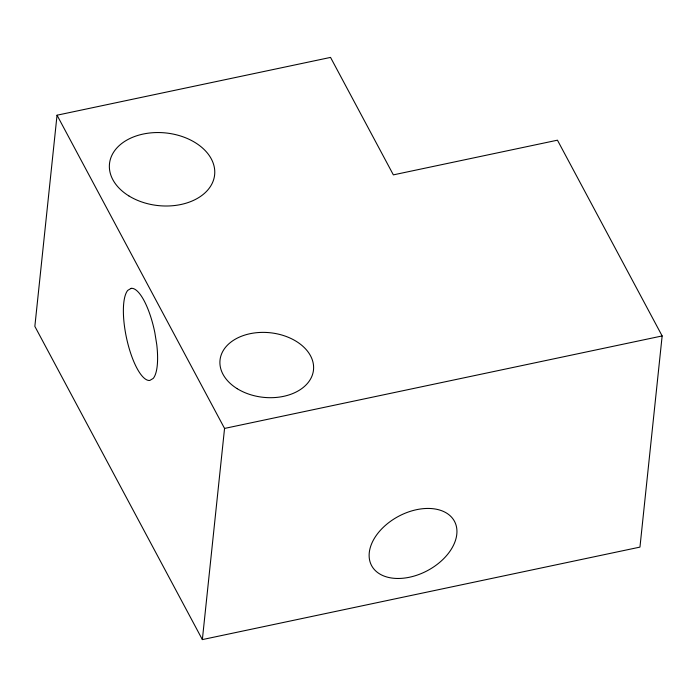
<?xml version="1.0" encoding="UTF-8"?>
<svg xmlns="http://www.w3.org/2000/svg" width="697" height="697" viewBox="0 0 697 697"><rect width="100%" height="100%" fill="white"/><g stroke="black" fill="none" stroke-linecap="round" stroke-linejoin="round"><path stroke-width="1.05" d="M57.041 115.205L34.85 326.37L202.357 639.593L639.959 547.11L662.15 335.945L557.452 140.184L393.361 174.869L330.544 57.407L57.041 115.205L224.556 428.428L202.357 639.593M224.556 428.428L662.15 335.945M131.149 288.358L127.751 290.379A46.987 14.41 78.1 0 0 127.473 342.131A46.987 14.41 78.1 0 0 149.82 380.431L153.218 378.419A46.987 14.41 78.1 0 0 156.764 344.632L154.839 332.652A46.987 14.41 78.1 0 0 131.149 288.358M237.233 388.708A46.987 32.463 6 0 0 313.031 372.686A46.987 32.463 6 0 0 250.005 333.715A46.987 32.463 6 0 0 237.233 388.708M398.275 578.475A46.987 30.764 -28.1 0 0 456.221 525.773A46.987 30.764 -28.1 0 0 384.605 526.096A46.987 30.764 -28.1 0 0 398.275 578.475M128.849 195.901A52.867 36.523 6 0 0 214.118 177.883A52.867 36.523 6 0 0 143.216 134.042A52.867 36.523 6 0 0 128.849 195.901"/></g></svg>
